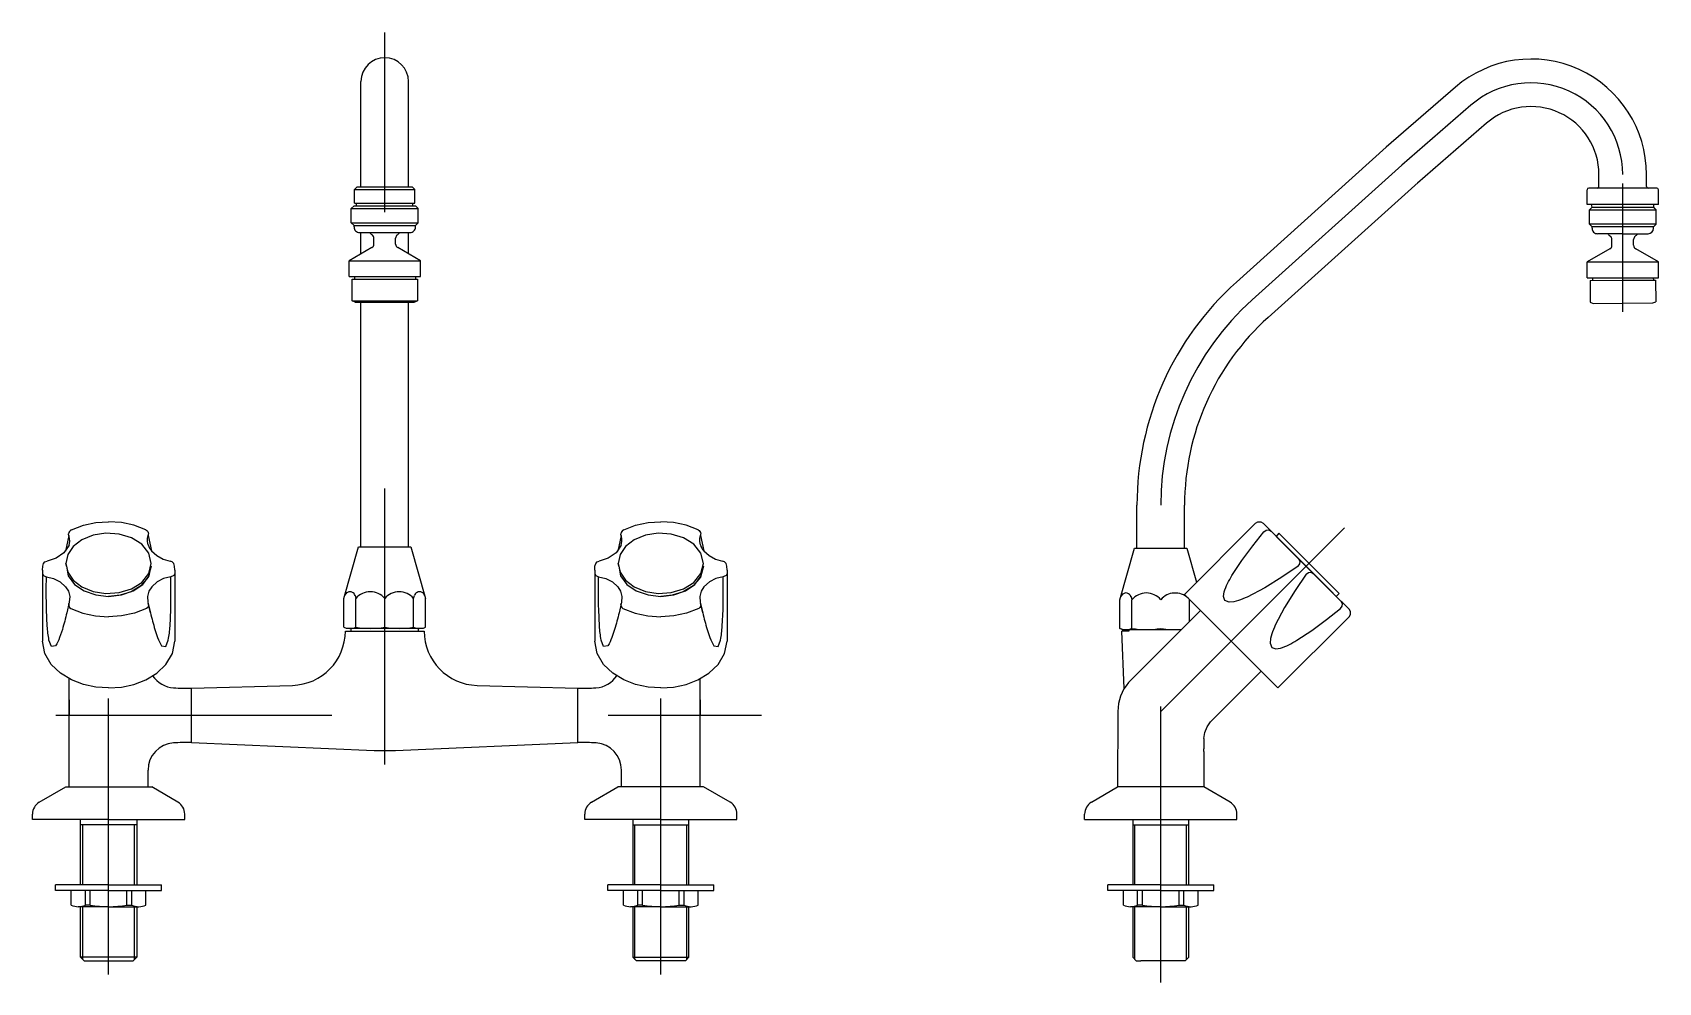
# Model space of a CAD drawing. Extents: x 12.432 to 13.02, y 2.221 to 2.565.
import ezdxf

# ---------------------------------------------------------------- set-up
doc = ezdxf.new("R2010")
doc.units = 0
doc.header["$LTSCALE"] = 0.2
doc.header["$MEASUREMENT"] = 0
doc.linetypes.add('AXES', pattern=[0.54, 0.3, -0.08, 0.08, -0.08])
doc.linetypes.add('CONTINU', pattern=[0])
doc.layers.get('0').update_dxf_attribs({"linetype": 'CONTINUOUS'})
doc.layers.add('DECA_EIXOS', color=5, linetype='AXES')

msp = doc.modelspace()

# ---------------------------------------------------------------- linework, layer by layer
at = {"linetype": 'CONTINU'}
for points in [[(12.56775, 2.54738, 0.996397), (12.55053, 2.54744)], [(13.01611, 2.51369, 0.642715), (12.94688, 2.5453)], [(12.99889, 2.51369, 0.642718), (12.95816, 2.53228)], [(12.99516, 2.50877, 0.414211), (12.99457, 2.50818)], [(12.9983, 2.50877, 0.41421), (12.99889, 2.50936)], [(13.01611, 2.50936, 0.415448), (13.0167, 2.50877)], [(13.02043, 2.50818, 0.414145), (13.01984, 2.50877)], [(12.54802, 2.49468, 0.415833), (12.54998, 2.4927)], [(12.55369, 2.4927, 0.046952), (12.55465, 2.49178)], [(12.5552, 2.49061, 0.230081), (12.55465, 2.49178)], [(12.56363, 2.49178, 0.229176), (12.56308, 2.49062)], [(12.56363, 2.49178, 0.046846), (12.56459, 2.4927)], [(12.56829, 2.4927, 0.415111), (12.57026, 2.49468)], [(12.99638, 2.4942, 0.414214), (12.99835, 2.49223)], [(13.00206, 2.49223, 0.045663), (13.003, 2.49133)], [(13.00356, 2.49016, 0.233456), (13.003, 2.49133)], [(13.012, 2.49133, 0.231299), (13.01144, 2.49016)], [(13.012, 2.49133, 0.045659), (13.01293, 2.49223)], [(13.01665, 2.49223, 0.414177), (13.01862, 2.4942)], [(12.55448, 2.48723, 0.267952), (12.55522, 2.48851)], [(12.56309, 2.48851, 0.267941), (12.56383, 2.48723)], [(13.00282, 2.48676, 0.267952), (13.00356, 2.48804)], [(13.01144, 2.48804, 0.267941), (13.01217, 2.48676)], [(12.86755, 2.47473, 0.212567), (12.83156, 2.39391)], [(12.87908, 2.46193, 0.212557), (12.84879, 2.39391)], [(12.44567, 2.38492, 0.242222), (12.44465, 2.38354)], [(12.4726, 2.38492, -0.242212), (12.47363, 2.38354)], [(12.64567, 2.38492, 0.242214), (12.64465, 2.38354)], [(12.6726, 2.38492, -0.242214), (12.67363, 2.38354)], [(12.44477, 2.38296, -0.203595), (12.44465, 2.38354)], [(12.47344, 2.37955, 0.100363), (12.47464, 2.37736)], [(12.47351, 2.38296, 0.203773), (12.47363, 2.38354)], [(12.64477, 2.38296, -0.20369), (12.64465, 2.38354)], [(12.67344, 2.37955, 0.100377), (12.67464, 2.37736)], [(12.67351, 2.38296, 0.203692), (12.67363, 2.38354)], [(12.43517, 2.3691), (12.43555, 2.36846, 0.140069), (12.43661, 2.36801)], [(12.43691, 2.3501), (12.43663, 2.35606, -0.009789), (12.43661, 2.36801)], [(12.48137, 2.3501), (12.48165, 2.35606, 0.009792), (12.48167, 2.36801)], [(12.48311, 2.3691), (12.48273, 2.36846, -0.140061), (12.48167, 2.36801)], [(12.63517, 2.3691), (12.63555, 2.36846, 0.140068), (12.63661, 2.36801)], [(12.63691, 2.3501), (12.63663, 2.35606, -0.009791), (12.63661, 2.36801)], [(12.68137, 2.3501), (12.68165, 2.35606, 0.009791), (12.68167, 2.36801)], [(12.68311, 2.3691), (12.68273, 2.36846, -0.140066), (12.68167, 2.36801)], [(12.86342, 2.35934), (12.86289, 2.36086), (12.86315, 2.3625, -0.045799), (12.86437, 2.36556, -0.020131), (12.86597, 2.36847)], [(12.54564, 2.36232, 0.185783), (12.54467, 2.36117)], [(12.54744, 2.36232, 0.283666), (12.54564, 2.36232)], [(12.54838, 2.36124, 0.1769), (12.54744, 2.36232)], [(12.55914, 2.36012, 0.468794), (12.5487, 2.36012)], [(12.56958, 2.36012, 0.468795), (12.55914, 2.36012)], [(12.57084, 2.36232, 0.177018), (12.5699, 2.36124)], [(12.57265, 2.36231, 0.285004), (12.57084, 2.36232)], [(12.57361, 2.36117, 0.186176), (12.57265, 2.36231)], [(12.82667, 2.36184, 0.185708), (12.82571, 2.3607)], [(12.82848, 2.36184, 0.283757), (12.82667, 2.36184)], [(12.82952, 2.36041, 0.224058), (12.82848, 2.36184)], [(12.84018, 2.35965, 0.468801), (12.82974, 2.35965)], [(12.85009, 2.36022, 0.434591), (12.84018, 2.35965)], [(12.87148, 2.36064, -0.027347), (12.86831, 2.35938), (12.86669, 2.35894), (12.86497, 2.35877), (12.86342, 2.35934)], [(12.43842, 2.34268), (12.43754, 2.34506, -0.030851), (12.43691, 2.3501)], [(12.44398, 2.35494, -0.016119), (12.44239, 2.3489), (12.4414, 2.34596)], [(12.4743, 2.3549, 0.015997), (12.47589, 2.3489), (12.47687, 2.34596)], [(12.47986, 2.34268), (12.48074, 2.34506, 0.030858), (12.48137, 2.3501)], [(12.54437, 2.34972, 0.197191), (12.5487, 2.34972)], [(12.5487, 2.34972, 0.081682), (12.55914, 2.34972)], [(12.55914, 2.34972, 0.081683), (12.56958, 2.34972)], [(12.56958, 2.34972, 0.197179), (12.5739, 2.34972)], [(12.63842, 2.34268), (12.63754, 2.34506, -0.030853), (12.63691, 2.3501)], [(12.64398, 2.35494, -0.016122), (12.64239, 2.3489), (12.6414, 2.34596)], [(12.6743, 2.3549, 0.016006), (12.67589, 2.3489), (12.67687, 2.34596)], [(12.67986, 2.34268), (12.68074, 2.34506, 0.030853), (12.68137, 2.3501)], [(12.88167, 2.35045, 0.027344), (12.88041, 2.34728), (12.87996, 2.34566), (12.8798, 2.34395), (12.88037, 2.34239)], [(12.4414, 2.34596, -0.033816), (12.43996, 2.34295), (12.43842, 2.34268)], [(12.47687, 2.34596, 0.033826), (12.47832, 2.34295), (12.47986, 2.34268)], [(12.52572, 2.32864, 0.406441), (12.54487, 2.34832)], [(12.57341, 2.34831, 0.406298), (12.59256, 2.32864)], [(12.6414, 2.34596, -0.033821), (12.63996, 2.34295), (12.63842, 2.34268)], [(12.67687, 2.34596, 0.033823), (12.67832, 2.34295), (12.67986, 2.34268)], [(12.82541, 2.34925, 0.197187), (12.82974, 2.34925)], [(12.82974, 2.34925, 0.081682), (12.84018, 2.34925)], [(12.84018, 2.34925, 0.059124), (12.84775, 2.34891)], [(12.88037, 2.34239), (12.88189, 2.34187), (12.88352, 2.34212, 0.045801), (12.88659, 2.34334, 0.020131), (12.8895, 2.34495)], [(12.47507, 2.33212, 0.23477), (12.48267, 2.32776)], [(12.63561, 2.32776, 0.234681), (12.64321, 2.33212)], [(12.48267, 2.32776, 0.021164), (12.48916, 2.32764)], [(12.62912, 2.32764, 0.021164), (12.63561, 2.32776)], [(12.82848, 2.32964, 0.178737), (12.82463, 2.31921)], [(12.48258, 2.30776, 0.394247), (12.47341, 2.29794)], [(12.48916, 2.30796, 0.019586), (12.48258, 2.30776)], [(12.5553, 2.30509, 0.021681), (12.56298, 2.30509)], [(12.63571, 2.30776, 0.019585), (12.62912, 2.30796)], [(12.64487, 2.29794, 0.394238), (12.63571, 2.30776)], [(12.43404, 2.28628, 0.267943), (12.43158, 2.28201)], [(12.4867, 2.28201, 0.268008), (12.48423, 2.28628)], [(12.63404, 2.28627, 0.26797), (12.63158, 2.28201)], [(12.6867, 2.28201, 0.267966), (12.68424, 2.28628)], [(12.81508, 2.28627, 0.267946), (12.81262, 2.28201)], [(12.86774, 2.28201, 0.267959), (12.86528, 2.28627)], [(12.4456, 2.24904, 0.229745), (12.45074, 2.24904)], [(12.45249, 2.24904, 0.088888), (12.46578, 2.24904)], [(12.46753, 2.24904, 0.229731), (12.47267, 2.24904)], [(12.64561, 2.24904, 0.229728), (12.65075, 2.24904)], [(12.6525, 2.24904, 0.08888), (12.66578, 2.24904)], [(12.66753, 2.24904, 0.22973), (12.67267, 2.24904)], [(12.82664, 2.24904, 0.229734), (12.83178, 2.24904)], [(12.83353, 2.24904, 0.088888), (12.84682, 2.24904)], [(12.84857, 2.24904, 0.22973), (12.85371, 2.24904)]]:
    msp.add_lwpolyline(points, format="xyb", dxfattribs=at)
for points in [[(12.55053, 2.50924), (12.55053, 2.54744)], [(12.56775, 2.50924), (12.56775, 2.54738)], [(12.94688, 2.5453), (12.92184, 2.52362)], [(12.95816, 2.53228), (12.93312, 2.5106)], [(12.92184, 2.52362), (12.86755, 2.47473)], [(12.54821, 2.50825), (12.5492, 2.50924)], [(12.5492, 2.50924), (12.56908, 2.50924)], [(12.56908, 2.50924), (12.57006, 2.50825)], [(12.93337, 2.51082), (12.87908, 2.46193)], [(13.0075, 2.50877), (12.99516, 2.50877)], [(12.99889, 2.50936), (12.99889, 2.51369)], [(13.01984, 2.50877), (13.0075, 2.50877)], [(13.01611, 2.50936), (13.01611, 2.51369)], [(12.54821, 2.50333), (12.54821, 2.50825)], [(12.54821, 2.50825), (12.57006, 2.50825)], [(12.54821, 2.50333), (12.57006, 2.50333)], [(12.5489, 2.50235), (12.5489, 2.50333)], [(12.56937, 2.50235), (12.56937, 2.50333)], [(12.57006, 2.50333), (12.57006, 2.50825)], [(12.99457, 2.50286), (12.99457, 2.50818)], [(13.0075, 2.50286), (12.99457, 2.50286)], [(12.99638, 2.50188), (12.99622, 2.50286)], [(13.02043, 2.50286), (13.0075, 2.50286)], [(13.01878, 2.50188), (13.01878, 2.50286)], [(13.02043, 2.50286), (13.02043, 2.50818)], [(12.54703, 2.50136), (12.54802, 2.50235)], [(12.54703, 2.49615), (12.54703, 2.50136)], [(12.54703, 2.50136), (12.57124, 2.50136)], [(12.54802, 2.50235), (12.57026, 2.50235)], [(12.57026, 2.50235), (12.57124, 2.50136)], [(12.57124, 2.49615), (12.57124, 2.50136)], [(12.99539, 2.50089), (12.99588, 2.50138)], [(12.99539, 2.50089), (13.01961, 2.50089)], [(12.99539, 2.49568), (12.99539, 2.50089)], [(12.99588, 2.50138), (12.99638, 2.50188)], [(12.99638, 2.50188), (13.01878, 2.50188)], [(13.01911, 2.50138), (13.01878, 2.50188)], [(13.01961, 2.50089), (13.01911, 2.50138)], [(13.01961, 2.49568), (13.01961, 2.50089)], [(12.54703, 2.49615), (12.54802, 2.49516)], [(12.54703, 2.49615), (12.57124, 2.49615)], [(12.54802, 2.49468), (12.54802, 2.49516)], [(12.54802, 2.49516), (12.57026, 2.49516)], [(12.54998, 2.4927), (12.56829, 2.4927)], [(12.55053, 2.48495), (12.55053, 2.4927)], [(12.56775, 2.48496), (12.56775, 2.4927)], [(12.57026, 2.49516), (12.57124, 2.49615)], [(12.57026, 2.49468), (12.57026, 2.49516)], [(13.01961, 2.49568), (12.99539, 2.49568)], [(12.99588, 2.49518), (12.99539, 2.49568)], [(12.99638, 2.49469), (12.99588, 2.49518)], [(12.99638, 2.4942), (12.99638, 2.49469)], [(13.01862, 2.49469), (12.99638, 2.49469)], [(13.0075, 2.49223), (12.99835, 2.49223)], [(13.0075, 2.49223), (13.01665, 2.49223)], [(13.01862, 2.49469), (13.01911, 2.49518)], [(13.01862, 2.4942), (13.01862, 2.49469)], [(13.01911, 2.49518), (13.01961, 2.49568)], [(12.55448, 2.48723), (12.54622, 2.48247)], [(12.55522, 2.48851), (12.5552, 2.49061)], [(12.56309, 2.48851), (12.56308, 2.49062)], [(12.57209, 2.48247), (12.56383, 2.48723)], [(13.00282, 2.48676), (12.99457, 2.482)], [(13.00356, 2.48804), (13.00356, 2.49016)], [(13.01144, 2.48804), (13.01144, 2.49016)], [(13.02043, 2.482), (13.01217, 2.48676)], [(12.54622, 2.47675), (12.54622, 2.48247)], [(12.54622, 2.48247), (12.57209, 2.48247)], [(12.57209, 2.47675), (12.57209, 2.48247)], [(12.99457, 2.47628), (12.99457, 2.482)], [(12.99457, 2.482), (13.02043, 2.482)], [(13.02043, 2.47628), (13.02043, 2.482)], [(12.54622, 2.47675), (12.57209, 2.47675)], [(12.54734, 2.46787), (12.54734, 2.47575)], [(12.54734, 2.47575), (12.57106, 2.47575)], [(12.54817, 2.47675), (12.54818, 2.47575)], [(12.57022, 2.47675), (12.57022, 2.47575)], [(12.57106, 2.47575), (12.57106, 2.46787)], [(12.99457, 2.47628), (13.0075, 2.47628)], [(12.99569, 2.47527), (13.0075, 2.47536)], [(12.99569, 2.47527), (12.99575, 2.4674)], [(12.99651, 2.47628), (12.99652, 2.47528)], [(13.0075, 2.47628), (13.02043, 2.47628)], [(13.0075, 2.47536), (13.0194, 2.47546)], [(13.01856, 2.47628), (13.01857, 2.47545)], [(13.0194, 2.47546), (13.01947, 2.46759)], [(12.54844, 2.46749), (12.54734, 2.46787)], [(12.54734, 2.46787), (12.57106, 2.46787)], [(12.54844, 2.46749), (12.56984, 2.46749)], [(12.55053, 2.37883), (12.55053, 2.4675)], [(12.56775, 2.37883), (12.56775, 2.46749)], [(12.56984, 2.46749), (12.57106, 2.46787)], [(12.99575, 2.4674), (12.99678, 2.46701)], [(13.01844, 2.46718), (13.01947, 2.46759)], [(12.99678, 2.46701), (13.01844, 2.46718)], [(12.83156, 2.37835), (12.83156, 2.39391)], [(12.84879, 2.37835), (12.84879, 2.39391)], [(12.44567, 2.38492), (12.44999, 2.38661), (12.45452, 2.3876), (12.45914, 2.38792)], [(12.4726, 2.38492), (12.46829, 2.38661), (12.46376, 2.3876), (12.45914, 2.38792)], [(12.64567, 2.38492), (12.64999, 2.38661), (12.65452, 2.3876), (12.65914, 2.38787)], [(12.6726, 2.38492), (12.66829, 2.38661), (12.66376, 2.3876), (12.65914, 2.38787)], [(12.84873, 2.3616), (12.87449, 2.38735)], [(12.87449, 2.38735), (12.87538, 2.38786), (12.87638, 2.38786), (12.87727, 2.38735)], [(12.89282, 2.3718), (12.87727, 2.38735)], [(12.87754, 2.3843), (12.87832, 2.38482), (12.87924, 2.38494), (12.88008, 2.38454)], [(12.44482, 2.37948), (12.44296, 2.37664), (12.44011, 2.37473), (12.43684, 2.37366)], [(12.44477, 2.38296), (12.44354, 2.37724)], [(12.44482, 2.37948), (12.44505, 2.38075), (12.44501, 2.38194), (12.44477, 2.38296)], [(12.47344, 2.37955), (12.47323, 2.38075), (12.47326, 2.38194), (12.47351, 2.38296)], [(12.47351, 2.38296), (12.47464, 2.37736)], [(12.64482, 2.37948), (12.64296, 2.37664), (12.64011, 2.37473), (12.63684, 2.37366)], [(12.64477, 2.38296), (12.64354, 2.37724)], [(12.64482, 2.37948), (12.64505, 2.38075), (12.64501, 2.38194), (12.64477, 2.38296)], [(12.67344, 2.37955), (12.67323, 2.38075), (12.67326, 2.38194), (12.67351, 2.38296)], [(12.67351, 2.38296), (12.67464, 2.37736)], [(12.86597, 2.36847), (12.86956, 2.37392), (12.87347, 2.37917), (12.87754, 2.3843)], [(12.88294, 2.38377), (12.88201, 2.38261)], [(12.90375, 2.36087), (12.88201, 2.38261)], [(12.89282, 2.3718), (12.88201, 2.38261)], [(12.90479, 2.36191), (12.88294, 2.38377)], [(12.88301, 2.38161), (12.88791, 2.37671)], [(12.43526, 2.37186), (12.43554, 2.37275), (12.43609, 2.37333), (12.43684, 2.37366)], [(12.47464, 2.37736), (12.47658, 2.37563), (12.47891, 2.37441), (12.48144, 2.37366)], [(12.48302, 2.37186), (12.48274, 2.37275), (12.48218, 2.37333), (12.48144, 2.37366)], [(12.54437, 2.36012), (12.54964, 2.37883)], [(12.54964, 2.37883), (12.56864, 2.37883)], [(12.56864, 2.37883), (12.5739, 2.36012)], [(12.63526, 2.37186), (12.63554, 2.37275), (12.63609, 2.37333), (12.63684, 2.37366)], [(12.67464, 2.37736), (12.67658, 2.37563), (12.67891, 2.37441), (12.68144, 2.37366)], [(12.68302, 2.37186), (12.68274, 2.37275), (12.68218, 2.37333), (12.68144, 2.37366)], [(12.82541, 2.35965), (12.83068, 2.37835)], [(12.83068, 2.37835), (12.84967, 2.37835)], [(12.84967, 2.37835), (12.85315, 2.36602)], [(12.8871, 2.37753), (12.89111, 2.37351)], [(12.88998, 2.37186), (12.8905, 2.37264), (12.89062, 2.37356), (12.89022, 2.3744)], [(12.89147, 2.37315), (12.89172, 2.3729)], [(12.43517, 2.37041), (12.43526, 2.37186)], [(12.43517, 2.37041), (12.43517, 2.3691)], [(12.43517, 2.37041), (12.43517, 2.34465)], [(12.43661, 2.36801), (12.43923, 2.36735), (12.44157, 2.36614), (12.44352, 2.36437)], [(12.4439, 2.37184), (12.44369, 2.37284)], [(12.4439, 2.37184), (12.44451, 2.36828), (12.4468, 2.36522), (12.45025, 2.36286), (12.45449, 2.36138), (12.45914, 2.36087), (12.46379, 2.36138), (12.46803, 2.36286), (12.47148, 2.36522), (12.47377, 2.36828), (12.47459, 2.3718)], [(12.47459, 2.3718), (12.47352, 2.36781), (12.47083, 2.36465), (12.46726, 2.3625), (12.46329, 2.36127), (12.45914, 2.36087)], [(12.48167, 2.36801), (12.47904, 2.36735), (12.47671, 2.36614), (12.47475, 2.36437)], [(12.48311, 2.37041), (12.48302, 2.37186)], [(12.48311, 2.37041), (12.48311, 2.3691)], [(12.48311, 2.37041), (12.48311, 2.34465)], [(12.63517, 2.37041), (12.63526, 2.37186)], [(12.63517, 2.37041), (12.63517, 2.3691)], [(12.63517, 2.37041), (12.63517, 2.34465)], [(12.63661, 2.36801), (12.63923, 2.36735), (12.64157, 2.36614), (12.64352, 2.36437)], [(12.6439, 2.37184), (12.64369, 2.37284)], [(12.6439, 2.37184), (12.64451, 2.36828), (12.6468, 2.36522), (12.65025, 2.36286), (12.65449, 2.36138), (12.65914, 2.36087), (12.66379, 2.36138), (12.66803, 2.36286), (12.67148, 2.36522), (12.67377, 2.36828), (12.67459, 2.3718)], [(12.67459, 2.3718), (12.67352, 2.36781), (12.67083, 2.36465), (12.66726, 2.3625), (12.66329, 2.36127), (12.65914, 2.36087)], [(12.68167, 2.36801), (12.67904, 2.36735), (12.67671, 2.36614), (12.67475, 2.36437)], [(12.68311, 2.37041), (12.68302, 2.37186)], [(12.68311, 2.37041), (12.68311, 2.3691)], [(12.68311, 2.37041), (12.68311, 2.34465)], [(12.88998, 2.37186), (12.88399, 2.36781), (12.87786, 2.36401), (12.87148, 2.36064)], [(12.89289, 2.36895), (12.88884, 2.36297), (12.88504, 2.35683), (12.88167, 2.35045)], [(12.89172, 2.3729), (12.89214, 2.37249)], [(12.89214, 2.37249), (12.89282, 2.3718)], [(12.89282, 2.3718), (12.90375, 2.36087)], [(12.89351, 2.37111), (12.89282, 2.3718)], [(12.89289, 2.36895), (12.89367, 2.36947), (12.89459, 2.36959), (12.89543, 2.36919)], [(12.89375, 2.37087), (12.89351, 2.37111)], [(12.89429, 2.37034), (12.89375, 2.37087)], [(12.89855, 2.36607), (12.89454, 2.37008)], [(12.44352, 2.36437), (12.44455, 2.36271), (12.44504, 2.36083), (12.4449, 2.35883)], [(12.47475, 2.36437), (12.47373, 2.36271), (12.47324, 2.36083), (12.47338, 2.35883)], [(12.64352, 2.36437), (12.64455, 2.36271), (12.64504, 2.36083), (12.6449, 2.35883)], [(12.67475, 2.36437), (12.67373, 2.36271), (12.67324, 2.36083), (12.67338, 2.35883)], [(12.84873, 2.3616), (12.88263, 2.32771)], [(12.90264, 2.36198), (12.89774, 2.36688)], [(12.90479, 2.36191), (12.90375, 2.36087)], [(12.4449, 2.35883), (12.44398, 2.35494)], [(12.4447, 2.35797), (12.44469, 2.3574), (12.44498, 2.35689), (12.44542, 2.35651)], [(12.4447, 2.35797), (12.44478, 2.35832)], [(12.4449, 2.35883), (12.44478, 2.35832)], [(12.44542, 2.35651), (12.44981, 2.3548), (12.45444, 2.35379), (12.45914, 2.35346)], [(12.47286, 2.35651), (12.46847, 2.3548), (12.46384, 2.35379), (12.45914, 2.35346)], [(12.47358, 2.35797), (12.47359, 2.3574), (12.4733, 2.35689), (12.47286, 2.35651)], [(12.47338, 2.35883), (12.4743, 2.3549)], [(12.47338, 2.35883), (12.4735, 2.35832)], [(12.47358, 2.35797), (12.4735, 2.35832)], [(12.4743, 2.3549), (12.47358, 2.35797)], [(12.54437, 2.34972), (12.54437, 2.36012)], [(12.54838, 2.36124), (12.5487, 2.36012)], [(12.5487, 2.34972), (12.5487, 2.36012)], [(12.56958, 2.36012), (12.5699, 2.36124)], [(12.56958, 2.34972), (12.56958, 2.36012)], [(12.5739, 2.34972), (12.5739, 2.36012)], [(12.6449, 2.35883), (12.64398, 2.35494)], [(12.6447, 2.35797), (12.64469, 2.3574), (12.64498, 2.35689), (12.64542, 2.35651)], [(12.6447, 2.35797), (12.64478, 2.35832)], [(12.6449, 2.35883), (12.64478, 2.35832)], [(12.64542, 2.35651), (12.64981, 2.3548), (12.65444, 2.35379), (12.65914, 2.35346)], [(12.67286, 2.35651), (12.66847, 2.3548), (12.66384, 2.35379), (12.65914, 2.35346)], [(12.67362, 2.35798), (12.67359, 2.3574), (12.6733, 2.35689), (12.67286, 2.35651)], [(12.67338, 2.35883), (12.6743, 2.3549)], [(12.67338, 2.35883), (12.6735, 2.35833)], [(12.67362, 2.35798), (12.6735, 2.35833)], [(12.6743, 2.3549), (12.67362, 2.35798)], [(12.82541, 2.34925), (12.82541, 2.35965)], [(12.82848, 2.32964), (12.85459, 2.35575)], [(12.82942, 2.36077), (12.82974, 2.35965)], [(12.82974, 2.34925), (12.82974, 2.35965)], [(12.85062, 2.35178), (12.85062, 2.35972)], [(12.8895, 2.34495), (12.89495, 2.34854), (12.9002, 2.35244), (12.90533, 2.35651)], [(12.90838, 2.35624), (12.90375, 2.36087)], [(12.90533, 2.35651), (12.90585, 2.35729), (12.90597, 2.35822), (12.90557, 2.35905)], [(12.90609, 2.35853), (12.90557, 2.35905)], [(12.90838, 2.35346), (12.90889, 2.35435), (12.90889, 2.35535), (12.90838, 2.35624)], [(12.54437, 2.34972), (12.54511, 2.3493)], [(12.57316, 2.3493), (12.5739, 2.34972)], [(12.88263, 2.32771), (12.90838, 2.35346)], [(12.45914, 2.32771), (12.45453, 2.32802), (12.45001, 2.32899), (12.4457, 2.33062), (12.44174, 2.333), (12.43838, 2.33618), (12.43604, 2.34014), (12.43517, 2.34465)], [(12.45914, 2.32771), (12.46375, 2.32802), (12.46827, 2.32899), (12.47258, 2.33062), (12.47654, 2.333), (12.47989, 2.33618), (12.48224, 2.34014), (12.48311, 2.34465)], [(12.54487, 2.34832), (12.57341, 2.34831)], [(12.54511, 2.3493), (12.57316, 2.3493)], [(12.54693, 2.34831), (12.54693, 2.34931)], [(12.57134, 2.34831), (12.57134, 2.34931)], [(12.65914, 2.32771), (12.65453, 2.32802), (12.65001, 2.32899), (12.6457, 2.33062), (12.64174, 2.333), (12.63838, 2.33618), (12.63604, 2.34014), (12.63517, 2.34465)], [(12.65914, 2.32771), (12.66375, 2.32802), (12.66827, 2.32899), (12.67258, 2.33062), (12.67654, 2.333), (12.67989, 2.33618), (12.68224, 2.34014), (12.68311, 2.34465)], [(12.82615, 2.34883), (12.82541, 2.34925)], [(12.82696, 2.32754), (12.82605, 2.34824)], [(12.82861, 2.34823), (12.82605, 2.34824)], [(12.82731, 2.34823), (12.82605, 2.34824)], [(12.82615, 2.34883), (12.84775, 2.34891)], [(12.82797, 2.34884), (12.82797, 2.34823)], [(12.82861, 2.34892), (12.82861, 2.34823)], [(12.8582, 2.31538), (12.87658, 2.33376)], [(12.44487, 2.29186), (12.44487, 2.33112)], [(12.48916, 2.32764), (12.52572, 2.32864)], [(12.48916, 2.30796), (12.48916, 2.32764)], [(12.59256, 2.32864), (12.62912, 2.32764)], [(12.62912, 2.30796), (12.62912, 2.32764)], [(12.67341, 2.29186), (12.67341, 2.33112)], [(12.44487, 2.3234), (12.44487, 2.3178)], [(12.67341, 2.3234), (12.67341, 2.3178)], [(12.82463, 2.31921), (12.82456, 2.29186)], [(12.85575, 2.30944), (12.85612, 2.31153), (12.85697, 2.31357), (12.8582, 2.31538)], [(12.85575, 2.30944), (12.85573, 2.30686)], [(12.48916, 2.30796), (12.5553, 2.30509)], [(12.56298, 2.30509), (12.62912, 2.30796)], [(12.85573, 2.30686), (12.85573, 2.30567)], [(12.85573, 2.30468), (12.85573, 2.30567)], [(12.85573, 2.30468), (12.85573, 2.29186)], [(12.47341, 2.29186), (12.47341, 2.29794)], [(12.64487, 2.29186), (12.64487, 2.29794)], [(12.43404, 2.28628), (12.44366, 2.29186)], [(12.44366, 2.29186), (12.47476, 2.29186)], [(12.48423, 2.28628), (12.47476, 2.29186)], [(12.63404, 2.28627), (12.64352, 2.29186)], [(12.67462, 2.29186), (12.64352, 2.29186)], [(12.68424, 2.28628), (12.67462, 2.29186)], [(12.81508, 2.28627), (12.82456, 2.29186)], [(12.85573, 2.29186), (12.82456, 2.29186)], [(12.86528, 2.28627), (12.85573, 2.29186)], [(12.43158, 2.28004), (12.43158, 2.28201)], [(12.45914, 2.28005), (12.43158, 2.28004)], [(12.44897, 2.25633), (12.44897, 2.28005)], [(12.45914, 2.28005), (12.4867, 2.28004)], [(12.4693, 2.28004), (12.4693, 2.25633)], [(12.4867, 2.28004), (12.4867, 2.28201)], [(12.63158, 2.28004), (12.63158, 2.28201)], [(12.65914, 2.28005), (12.63158, 2.28004)], [(12.64898, 2.28004), (12.64898, 2.25633)], [(12.65914, 2.28005), (12.6867, 2.28004)], [(12.6693, 2.25633), (12.6693, 2.28005)], [(12.6867, 2.28004), (12.6867, 2.28201)], [(12.81262, 2.28005), (12.81262, 2.28201)], [(12.81262, 2.28005), (12.86774, 2.28004)], [(12.83001, 2.28005), (12.83001, 2.25633)], [(12.85034, 2.25633), (12.85034, 2.28004)], [(12.86774, 2.28004), (12.86774, 2.28201)], [(12.45914, 2.27808), (12.44897, 2.27808)], [(12.44976, 2.25633), (12.44976, 2.27808)], [(12.4693, 2.27808), (12.45914, 2.27808)], [(12.46851, 2.25633), (12.46851, 2.27808)], [(12.64898, 2.27808), (12.65914, 2.27808)], [(12.64977, 2.25633), (12.64976, 2.27808)], [(12.65914, 2.27808), (12.6693, 2.27808)], [(12.66851, 2.25633), (12.66851, 2.27808)], [(12.83001, 2.27808), (12.85034, 2.27808)], [(12.8308, 2.25633), (12.8308, 2.27808)], [(12.84955, 2.25633), (12.84955, 2.27808)], [(12.43994, 2.25436), (12.43994, 2.25633)], [(12.45914, 2.25633), (12.43994, 2.25633)], [(12.45914, 2.25633), (12.47833, 2.25633)], [(12.47833, 2.25436), (12.47833, 2.25633)], [(12.65914, 2.25633), (12.63995, 2.25633)], [(12.63995, 2.25436), (12.63995, 2.25633)], [(12.65914, 2.25633), (12.67833, 2.25633)], [(12.67833, 2.25436), (12.67833, 2.25633)], [(12.83001, 2.25633), (12.82098, 2.25633)], [(12.82098, 2.25436), (12.82098, 2.25633)], [(12.84018, 2.25633), (12.82098, 2.25633)], [(12.84018, 2.25633), (12.85937, 2.25633)], [(12.85937, 2.25436), (12.85937, 2.25633)], [(12.45914, 2.25436), (12.43994, 2.25436)], [(12.4456, 2.24904), (12.4456, 2.25436)], [(12.45074, 2.24904), (12.45074, 2.25436)], [(12.45249, 2.24904), (12.45249, 2.25436)], [(12.45914, 2.25436), (12.47833, 2.25436)], [(12.46578, 2.24904), (12.46578, 2.25436)], [(12.46753, 2.24904), (12.46753, 2.25436)], [(12.47267, 2.24904), (12.47267, 2.25436)], [(12.65914, 2.25436), (12.63995, 2.25436)], [(12.64561, 2.24904), (12.64561, 2.25436)], [(12.65075, 2.24904), (12.65075, 2.25436)], [(12.6525, 2.24904), (12.6525, 2.25436)], [(12.65914, 2.25436), (12.67833, 2.25436)], [(12.66578, 2.24904), (12.66578, 2.25436)], [(12.66753, 2.24904), (12.66753, 2.25436)], [(12.67267, 2.24904), (12.67267, 2.25436)], [(12.84018, 2.25436), (12.82098, 2.25436)], [(12.82664, 2.24904), (12.82664, 2.25436)], [(12.83178, 2.24904), (12.83178, 2.25436)], [(12.83353, 2.24904), (12.83353, 2.25436)], [(12.84018, 2.25436), (12.85937, 2.25436)], [(12.84682, 2.24904), (12.84682, 2.25436)], [(12.84857, 2.24904), (12.84857, 2.25436)], [(12.85371, 2.24904), (12.85371, 2.25436)], [(12.45914, 2.24845), (12.44817, 2.24845)], [(12.44897, 2.23017), (12.44897, 2.24851)], [(12.44976, 2.22938), (12.44976, 2.24867)], [(12.45249, 2.24904), (12.45074, 2.24904)], [(12.45914, 2.24845), (12.4701, 2.24845)], [(12.46578, 2.24904), (12.46753, 2.24904)], [(12.46851, 2.22938), (12.46851, 2.24867)], [(12.4693, 2.24851), (12.4693, 2.23017)], [(12.65914, 2.24845), (12.64818, 2.24845)], [(12.64898, 2.24851), (12.64898, 2.23017)], [(12.64977, 2.22938), (12.64977, 2.24867)], [(12.6525, 2.24904), (12.65075, 2.24904)], [(12.65914, 2.24845), (12.6701, 2.24845)], [(12.66578, 2.24904), (12.66753, 2.24904)], [(12.66852, 2.22938), (12.66852, 2.24867)], [(12.6693, 2.23017), (12.6693, 2.24851)], [(12.84018, 2.24845), (12.82921, 2.24845)], [(12.83001, 2.24851), (12.83001, 2.23017)], [(12.8308, 2.22938), (12.8308, 2.24867)], [(12.83353, 2.24904), (12.83178, 2.24904)], [(12.84018, 2.24845), (12.85114, 2.24845)], [(12.84682, 2.24904), (12.84857, 2.24904)], [(12.84955, 2.22938), (12.84955, 2.24867)], [(12.85034, 2.23017), (12.85034, 2.24851)], [(12.45028, 2.22886), (12.44897, 2.23017)], [(12.4693, 2.23017), (12.44897, 2.23017)], [(12.45028, 2.22886), (12.45914, 2.22886)], [(12.45914, 2.22886), (12.46799, 2.22886)], [(12.46799, 2.22886), (12.4693, 2.23017)], [(12.65028, 2.22886), (12.64898, 2.23017)], [(12.64898, 2.23017), (12.6693, 2.23017)], [(12.65914, 2.22886), (12.65028, 2.22886)], [(12.668, 2.22886), (12.65914, 2.22886)], [(12.668, 2.22886), (12.6693, 2.23017)], [(12.83132, 2.22886), (12.83001, 2.23017)], [(12.83132, 2.22886), (12.83299, 2.22886)], [(12.84018, 2.22886), (12.83299, 2.22886)], [(12.84736, 2.22886), (12.84018, 2.22886)], [(12.84904, 2.22886), (12.84736, 2.22886)], [(12.84904, 2.22886), (12.85034, 2.23017)]]:
    msp.add_lwpolyline(points, dxfattribs=at)
for points in [[(12.47459, 2.37284), (12.47367, 2.37656), (12.47113, 2.37973), (12.46739, 2.38208), (12.4629, 2.38344), (12.45813, 2.38374), (12.45353, 2.38302), (12.44949, 2.38138), (12.44635, 2.37898), (12.44437, 2.37605), (12.44369, 2.37284), (12.44437, 2.36964), (12.44635, 2.36671), (12.44949, 2.36431), (12.45353, 2.36266), (12.45813, 2.36194), (12.4629, 2.36224), (12.46739, 2.3636), (12.47113, 2.36595), (12.47367, 2.36912)], [(12.67459, 2.37284), (12.67367, 2.37656), (12.67113, 2.37973), (12.66739, 2.38208), (12.6629, 2.38344), (12.65813, 2.38374), (12.65353, 2.38302), (12.64949, 2.38138), (12.64635, 2.37898), (12.64437, 2.37605), (12.64369, 2.37284), (12.64437, 2.36964), (12.64635, 2.36671), (12.64949, 2.36431), (12.65353, 2.36266), (12.65813, 2.36194), (12.6629, 2.36224), (12.66739, 2.3636), (12.67113, 2.36595), (12.67367, 2.36912)]]:
    msp.add_lwpolyline(points, close=True, dxfattribs=at)
at = {"layer": 'DECA_EIXOS'}
for points in [[(12.55914, 2.29999), (12.55914, 2.56513)], [(12.95252, 2.53879), (12.92748, 2.51711)], [(12.92748, 2.51711), (12.87332, 2.46833)], [(13.0075, 2.46395), (13.0075, 2.51041)], [(12.45914, 2.22393), (12.45914, 2.40654)], [(12.65914, 2.22393), (12.65914, 2.40654)], [(12.84018, 2.221), (12.84018, 2.39391)], [(12.84018, 2.31915), (12.90678, 2.38575)], [(12.44, 2.3178), (12.69556, 2.3178)]]:
    msp.add_lwpolyline(points, dxfattribs=at)
for points in [[(13.0075, 2.51369, 0.642717), (12.95252, 2.53879)], [(12.87332, 2.46833, 0.212567), (12.84018, 2.39391)]]:
    msp.add_lwpolyline(points, format="xyb", dxfattribs=at)

doc.saveas('drawing.dxf')
